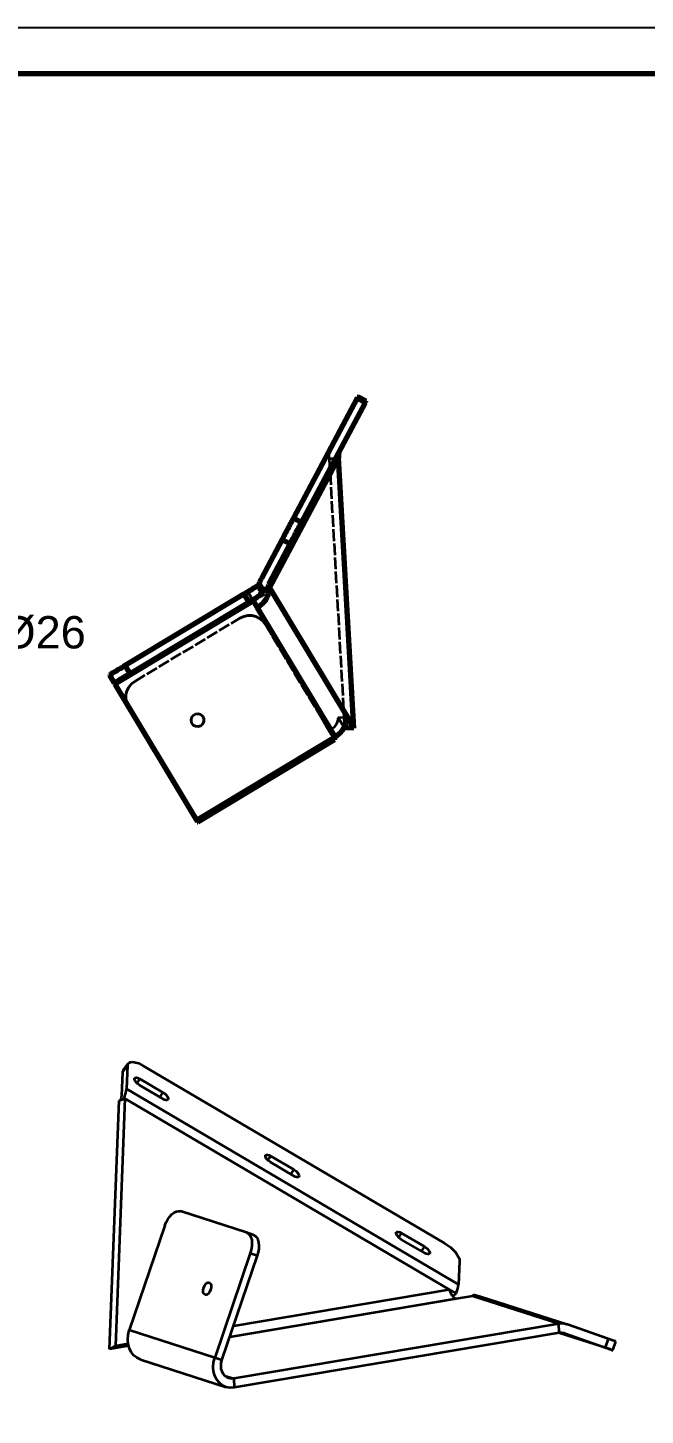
# Model space of a CAD drawing. Header units: millimetres. Extents: x 0 to 420, y 0 to 297.
# Drawn here: x 132.2 to 199.2, y 146.7 to 297 of the extents above; entities that cross this region are included whole.
import ezdxf

# ---------------------------------------------------------------- set-up
doc = ezdxf.new("R2010")
doc.units = ezdxf.units.MM
doc.linetypes.add('DASHED', pattern=[1.524, 1.27, -0.254])
doc.styles.add('GOST', font='Arial')

msp = doc.modelspace()

# ---------------------------------------------------------------- linework, layer by layer
at = {"color": 1, "lineweight": 70}
for p, q in [((167.94, 256.87), (161.03, 243.87)), ((161.91, 243.4), (168.83, 256.4)), ((167.95, 256.89), (167.94, 256.87)), ((167.94, 256.87), (168.83, 256.4)), ((167.96, 256.9), (167.95, 256.89)), ((167.97, 256.92), (167.96, 256.9)), ((167.98, 256.93), (167.97, 256.92)), ((167.99, 256.96), (167.98, 256.95)), ((167.98, 256.95), (167.98, 256.93)), ((168, 256.98), (167.99, 256.97)), ((167.99, 256.97), (167.99, 256.96)), ((168.01, 256.99), (168, 256.98)), ((168, 256.98), (168, 256.98)), ((168.01, 257), (168.01, 257)), ((168.01, 257), (168.01, 257)), ((168.01, 257), (168.01, 256.99)), ((168.9, 256.53), (168.01, 257)), ((168.01, 256.99), (168.01, 256.99)), ((168.83, 256.4), (168.84, 256.42)), ((168.84, 256.43), (168.85, 256.45)), ((168.84, 256.42), (168.84, 256.43)), ((168.85, 256.45), (168.86, 256.46)), ((168.86, 256.46), (168.87, 256.48)), ((168.87, 256.49), (168.88, 256.5)), ((168.87, 256.48), (168.87, 256.49)), ((168.88, 256.5), (168.88, 256.51)), ((168.88, 256.51), (168.89, 256.51)), ((168.89, 256.52), (168.89, 256.53)), ((168.89, 256.53), (168.89, 256.53)), ((168.89, 256.53), (168.9, 256.53)), ((168.89, 256.51), (168.89, 256.52)), ((168.89, 256.52), (168.89, 256.52)), ((165.17, 251.66), (165.17, 251.66)), ((166.06, 251.19), (165.97, 251)), ((158.45, 236.34), (165.91, 250.36)), ((165.92, 250.79), (165.9, 250.58)), ((165.9, 250.58), (165.91, 250.36)), ((165.93, 250.4), (165.9, 250.4)), ((165.91, 250.36), (165.93, 250.4)), ((165.97, 251), (165.92, 250.79)), ((167.59, 221.12), (165.93, 250.4)), ((160.87, 243.56), (160.79, 243.42)), ((160.93, 243.68), (160.87, 243.56)), ((160.99, 243.79), (160.93, 243.68)), ((161.03, 243.87), (160.99, 243.79)), ((161.91, 243.4), (161.03, 243.87)), ((160.12, 242.15), (160.01, 241.95)), ((160.22, 242.35), (160.12, 242.15)), ((160.33, 242.54), (160.22, 242.35)), ((160.43, 242.74), (160.33, 242.54)), ((160.53, 242.92), (160.43, 242.74)), ((160.62, 243.1), (160.53, 242.92)), ((160.71, 243.27), (160.62, 243.1)), ((160.79, 243.42), (160.71, 243.27)), ((161.1, 241.88), (161.21, 242.07)), ((161.21, 242.07), (161.31, 242.27)), ((161.31, 242.27), (161.41, 242.45)), ((161.41, 242.45), (161.5, 242.63)), ((161.5, 242.63), (161.59, 242.8)), ((161.59, 242.8), (161.68, 242.95)), ((161.68, 242.95), (161.75, 243.09)), ((161.75, 243.09), (161.81, 243.21)), ((161.81, 243.21), (161.87, 243.32)), ((161.87, 243.32), (161.91, 243.4)), ((159.81, 241.57), (157.56, 237.33)), ((158.44, 236.86), (160.69, 241.1)), ((159.91, 241.76), (159.81, 241.57)), ((159.81, 241.57), (160.69, 241.1)), ((160.01, 241.95), (159.91, 241.76)), ((160.69, 241.1), (160.79, 241.29)), ((160.79, 241.29), (160.89, 241.48)), ((160.89, 241.48), (161, 241.68)), ((161, 241.68), (161.1, 241.88)), ((156.41, 236.07), (156.24, 235.97)), ((156.58, 236.18), (156.41, 236.07)), ((156.74, 236.27), (156.58, 236.18)), ((156.88, 236.36), (156.74, 236.27)), ((157.01, 236.43), (156.88, 236.36)), ((157.12, 236.5), (157.01, 236.43)), ((157.21, 236.56), (157.12, 236.5)), ((157.29, 236.6), (157.21, 236.56)), ((157.34, 236.63), (157.29, 236.6)), ((157.32, 236.62), (157.41, 236.99)), ((157.37, 236.65), (157.34, 236.63)), ((157.38, 236.66), (157.37, 236.65)), ((157.9, 235.8), (157.38, 236.66)), ((157.41, 236.99), (157.56, 237.33)), ((158.29, 236.04), (157.77, 236.01)), ((158.3, 236.46), (158.28, 236.25)), ((158.28, 236.25), (158.29, 236.04)), ((158.45, 236.34), (158.29, 236.04)), ((158.35, 236.67), (158.3, 236.46)), ((158.44, 236.86), (158.35, 236.67)), ((158.35, 235.71), (158.42, 236.02)), ((158.42, 236.02), (158.45, 236.34)), ((158.45, 236.34), (166.86, 222.34)), ((156.69, 234.91), (141.69, 225.89)), ((155.67, 235.63), (142.81, 227.9)), ((143.33, 227.04), (156.19, 234.77)), ((155.86, 235.74), (155.67, 235.63)), ((155.67, 235.63), (156.19, 234.77)), ((156.05, 235.86), (155.86, 235.74)), ((156.24, 235.97), (156.05, 235.86)), ((156.19, 234.77), (156.38, 234.89)), ((156.38, 234.89), (156.57, 235)), ((156.57, 235), (156.75, 235.11)), ((156.61, 235.02), (156.61, 235.03)), ((156.61, 235.03), (156.61, 235.03)), ((156.62, 235.02), (156.61, 235.02)), ((156.62, 235.01), (156.62, 235.02)), ((156.62, 235.02), (156.62, 235.02)), ((156.63, 235), (156.62, 235.01)), ((156.64, 234.99), (156.63, 235)), ((156.63, 235), (156.63, 235)), ((156.64, 234.98), (156.64, 234.99)), ((156.65, 234.96), (156.64, 234.98)), ((156.66, 234.95), (156.65, 234.96)), ((156.9, 235.12), (156.66, 234.95)), ((156.67, 234.94), (156.66, 234.95)), ((156.68, 234.92), (156.67, 234.94)), ((156.69, 234.91), (156.68, 234.92)), ((157.13, 234.16), (156.69, 234.91)), ((156.75, 235.11), (156.93, 235.22)), ((157.1, 235.32), (156.9, 235.12)), ((156.93, 235.22), (157.1, 235.32)), ((157.1, 235.32), (157.25, 235.41)), ((157.25, 235.41), (157.4, 235.5)), ((157.4, 235.5), (157.53, 235.58)), ((157.41, 234.36), (157.67, 234.58)), ((157.53, 235.58), (157.64, 235.64)), ((157.64, 235.64), (157.73, 235.7)), ((157.67, 234.58), (157.89, 234.83)), ((157.73, 235.7), (157.8, 235.74)), ((157.8, 235.74), (157.86, 235.77)), ((157.86, 235.77), (157.89, 235.79)), ((157.89, 235.79), (157.9, 235.8)), ((157.89, 234.83), (158.08, 235.11)), ((158.08, 235.11), (158.24, 235.4)), ((158.24, 235.4), (158.35, 235.71)), ((157.13, 234.16), (157.41, 234.36)), ((165.54, 220.17), (157.13, 234.16)), ((141.36, 227.03), (141.27, 226.97)), ((141.47, 227.1), (141.36, 227.03)), ((141.6, 227.17), (141.47, 227.1)), ((141.74, 227.26), (141.6, 227.17)), ((141.9, 227.35), (141.74, 227.26)), ((142.07, 227.46), (141.9, 227.35)), ((142.25, 227.56), (142.07, 227.46)), ((142.43, 227.67), (142.25, 227.56)), ((142.62, 227.79), (142.43, 227.67)), ((142.81, 227.9), (142.62, 227.79)), ((143.33, 227.04), (142.81, 227.9)), ((143.14, 226.93), (143.33, 227.04)), ((141.11, 226.88), (141.1, 226.87)), ((141.1, 226.87), (141.61, 226.01)), ((141.14, 226.9), (141.11, 226.88)), ((141.19, 226.93), (141.14, 226.9)), ((141.27, 226.97), (141.19, 226.93)), ((141.61, 226.01), (141.62, 226.02)), ((141.61, 226.01), (141.61, 226.01)), ((141.61, 226.01), (141.61, 226.01)), ((141.61, 226.01), (141.62, 226.01)), ((141.62, 226.02), (141.66, 226.04)), ((141.62, 226.01), (141.62, 226)), ((141.62, 226), (141.62, 226)), ((141.62, 226), (141.63, 225.99)), ((141.63, 225.99), (141.63, 225.98)), ((141.63, 225.98), (141.64, 225.97)), ((141.64, 225.97), (141.64, 225.96)), ((141.64, 225.96), (141.65, 225.95)), ((141.65, 225.95), (141.66, 225.94)), ((141.66, 226.04), (141.71, 226.07)), ((141.66, 225.94), (141.67, 225.92)), ((141.67, 225.92), (141.68, 225.91)), ((141.68, 225.91), (141.69, 225.89)), ((141.69, 225.89), (150.54, 211.15)), ((141.71, 226.07), (141.78, 226.12)), ((141.78, 226.12), (141.88, 226.17)), ((141.88, 226.17), (141.99, 226.24)), ((141.99, 226.24), (142.12, 226.32)), ((142.12, 226.32), (142.26, 226.4)), ((142.26, 226.4), (142.42, 226.5)), ((142.42, 226.5), (142.58, 226.6)), ((142.58, 226.6), (142.76, 226.7)), ((142.76, 226.7), (142.95, 226.82)), ((142.95, 226.82), (143.14, 226.93)), ((166.3, 220.83), (166.49, 221.11)), ((166.49, 221.11), (166.65, 221.4)), ((166.57, 221.15), (166.54, 221.19)), ((167.59, 221.12), (166.57, 221.15)), ((166.65, 221.4), (166.76, 221.71)), ((166.76, 221.71), (166.83, 222.02)), ((166.83, 222.02), (166.86, 222.34)), ((166.86, 222.34), (167.59, 221.12)), ((150.54, 211.15), (165.37, 220.06)), ((165.49, 219.87), (150.66, 210.95)), ((165.37, 220.06), (165.54, 220.17)), ((165.37, 220.06), (165.39, 220.04)), ((165.39, 220.04), (165.4, 220.01)), ((165.4, 220.01), (165.42, 219.99)), ((165.42, 219.99), (165.43, 219.97)), ((165.43, 219.97), (165.44, 219.95)), ((165.44, 219.95), (165.45, 219.93)), ((165.45, 219.93), (165.46, 219.92)), ((165.46, 219.92), (165.47, 219.9)), ((165.47, 219.9), (165.48, 219.89)), ((165.48, 219.89), (165.48, 219.88)), ((165.48, 219.88), (165.49, 219.87)), ((165.49, 219.87), (165.49, 219.87)), ((165.49, 219.87), (165.49, 219.87)), ((165.49, 219.87), (165.49, 219.87)), ((165.54, 220.17), (165.82, 220.36)), ((165.82, 220.36), (166.08, 220.58)), ((166.08, 220.58), (166.3, 220.83)), ((150.54, 211.15), (150.56, 211.13)), ((150.56, 211.13), (150.57, 211.1)), ((150.57, 211.1), (150.59, 211.08)), ((150.59, 211.08), (150.6, 211.06)), ((150.6, 211.06), (150.61, 211.04)), ((150.61, 211.04), (150.62, 211.02)), ((150.62, 211.02), (150.63, 211)), ((150.63, 211), (150.64, 210.99)), ((150.64, 210.99), (150.65, 210.98)), ((150.65, 210.98), (150.65, 210.97)), ((150.65, 210.97), (150.66, 210.96)), ((150.66, 210.96), (150.66, 210.96)), ((150.66, 210.96), (150.66, 210.96)), ((150.66, 210.96), (150.66, 210.95))]:
    msp.add_line(p, q, dxfattribs=at)
at = {"color": 5, "linetype": 'DASHED', "lineweight": 35}
for p, q in [((167.43, 255.9), (165.17, 251.66)), ((167.43, 255.9), (167.5, 256.03)), ((167.5, 256.03), (167.57, 256.16)), ((167.57, 256.16), (167.63, 256.29)), ((167.63, 256.29), (167.7, 256.4)), ((167.7, 256.4), (167.75, 256.51)), ((167.75, 256.51), (167.81, 256.61)), ((167.81, 256.61), (167.85, 256.7)), ((167.85, 256.7), (167.89, 256.78)), ((167.89, 256.78), (167.93, 256.84)), ((167.93, 256.84), (167.96, 256.9)), ((167.96, 256.9), (167.98, 256.94)), ((167.98, 256.94), (168, 256.97)), ((168, 256.97), (168.01, 256.99)), ((168.01, 256.99), (168.01, 257)), ((168.38, 255.56), (168.31, 255.43)), ((168.45, 255.7), (168.38, 255.56)), ((168.52, 255.82), (168.45, 255.7)), ((168.58, 255.93), (168.52, 255.82)), ((168.64, 256.04), (168.58, 255.93)), ((168.69, 256.14), (168.64, 256.04)), ((168.74, 256.23), (168.69, 256.14)), ((168.78, 256.31), (168.74, 256.23)), ((168.81, 256.37), (168.78, 256.31)), ((168.84, 256.43), (168.81, 256.37)), ((168.87, 256.47), (168.84, 256.43)), ((168.88, 256.51), (168.87, 256.47)), ((168.89, 256.52), (168.88, 256.51)), ((168.9, 256.53), (168.89, 256.52)), ((166.57, 254.29), (166.04, 253.29)), ((168.31, 255.43), (166.06, 251.19)), ((166.39, 253.95), (166.45, 254.06)), ((166.45, 254.06), (166.5, 254.15)), ((166.5, 254.15), (166.54, 254.23)), ((166.54, 254.23), (166.57, 254.29)), ((166.57, 254.29), (166.59, 254.32)), ((166.58, 254.3), (166.57, 254.3)), ((166.57, 254.3), (166.57, 254.29)), ((166.59, 254.32), (166.58, 254.32)), ((166.58, 254.32), (166.58, 254.31)), ((166.58, 254.31), (166.58, 254.31)), ((166.58, 254.31), (166.58, 254.3)), ((166.59, 254.32), (166.6, 254.33)), ((166.6, 254.33), (166.59, 254.33)), ((166.59, 254.33), (166.59, 254.33)), ((166.59, 254.33), (166.59, 254.33)), ((166.59, 254.33), (166.59, 254.33)), ((166.59, 254.33), (166.59, 254.33)), ((166.59, 254.33), (166.59, 254.33)), ((166.59, 254.33), (166.59, 254.32)), ((166.59, 254.32), (166.59, 254.32)), ((165.43, 252.15), (165.96, 253.14)), ((165.67, 252.6), (165.61, 252.49)), ((165.74, 252.72), (165.67, 252.6)), ((165.8, 252.84), (165.74, 252.72)), ((165.86, 252.96), (165.8, 252.84)), ((165.92, 253.07), (165.86, 252.96)), ((165.97, 253.16), (165.92, 253.07)), ((165.96, 253.14), (165.99, 253.2)), ((166.01, 253.24), (165.97, 253.16)), ((165.99, 253.2), (166.03, 253.28)), ((166.04, 253.29), (166.01, 253.24)), ((166.03, 253.28), (166.08, 253.37)), ((166.08, 253.37), (166.14, 253.48)), ((166.14, 253.48), (166.2, 253.59)), ((166.2, 253.59), (166.27, 253.71)), ((166.27, 253.71), (166.33, 253.83)), ((166.84, 252.67), (166.32, 251.68)), ((166.33, 253.83), (166.39, 253.95)), ((166.75, 252.49), (166.8, 252.6)), ((166.8, 252.6), (166.85, 252.69)), ((166.87, 252.73), (166.84, 252.67)), ((166.85, 252.69), (166.89, 252.77)), ((166.92, 252.81), (166.87, 252.73)), ((166.89, 252.77), (166.92, 252.82)), ((166.92, 252.82), (167.45, 253.82)), ((166.97, 252.9), (166.92, 252.81)), ((167.02, 253.01), (166.97, 252.9)), ((167.08, 253.12), (167.02, 253.01)), ((167.15, 253.24), (167.08, 253.12)), ((167.21, 253.37), (167.15, 253.24)), ((167.27, 253.48), (167.21, 253.37)), ((167.33, 253.59), (167.27, 253.48)), ((167.38, 253.68), (167.33, 253.59)), ((167.42, 253.76), (167.38, 253.68)), ((167.45, 253.82), (167.42, 253.76)), ((167.47, 253.85), (167.45, 253.82)), ((167.45, 253.82), (167.46, 253.83)), ((167.46, 253.83), (167.46, 253.84)), ((167.46, 253.84), (167.47, 253.84)), ((167.46, 253.83), (167.46, 253.83)), ((167.48, 253.87), (167.47, 253.85)), ((167.47, 253.85), (167.47, 253.86)), ((167.47, 253.86), (167.47, 253.86)), ((167.47, 253.86), (167.48, 253.86)), ((167.47, 253.84), (167.47, 253.85)), ((167.47, 253.85), (167.47, 253.85)), ((167.47, 253.85), (167.47, 253.85)), ((167.48, 253.86), (167.48, 253.87)), ((167.48, 253.86), (167.48, 253.86)), ((167.48, 253.86), (167.48, 253.86)), ((167.48, 253.86), (167.48, 253.86)), ((157.56, 237.33), (165.17, 251.66)), ((166.06, 251.19), (158.44, 236.86)), ((164.95, 251.01), (165.04, 251.34)), ((165.04, 251.34), (165.17, 251.66)), ((165.43, 252.15), (165.41, 252.11)), ((165.41, 252.11), (165.42, 252.12)), ((165.41, 252.11), (165.41, 252.1)), ((165.41, 252.1), (165.41, 252.11)), ((165.41, 252.11), (165.41, 252.11)), ((165.41, 252.11), (165.41, 252.11)), ((165.41, 252.11), (165.41, 252.11)), ((165.41, 252.1), (165.41, 252.1)), ((165.41, 252.1), (165.41, 252.1)), ((165.41, 252.1), (165.41, 252.1)), ((165.42, 252.13), (165.43, 252.14)), ((165.42, 252.12), (165.42, 252.13)), ((165.42, 252.13), (165.42, 252.13)), ((165.42, 252.12), (165.42, 252.12)), ((165.46, 252.21), (165.43, 252.15)), ((165.43, 252.14), (165.43, 252.15)), ((165.43, 252.14), (165.43, 252.14)), ((165.5, 252.28), (165.46, 252.21)), ((165.55, 252.38), (165.5, 252.28)), ((165.61, 252.49), (165.55, 252.38)), ((166.06, 251.19), (166.06, 251.19)), ((166.3, 251.64), (166.29, 251.64)), ((166.29, 251.64), (166.29, 251.64)), ((166.29, 251.64), (166.29, 251.63)), ((166.29, 251.63), (166.3, 251.64)), ((166.29, 251.63), (166.29, 251.63)), ((166.29, 251.63), (166.29, 251.63)), ((166.29, 251.63), (166.29, 251.63)), ((166.3, 251.64), (166.32, 251.68)), ((166.31, 251.66), (166.3, 251.66)), ((166.3, 251.66), (166.3, 251.65)), ((166.3, 251.65), (166.3, 251.65)), ((166.3, 251.65), (166.3, 251.64)), ((166.3, 251.64), (166.3, 251.64)), ((166.32, 251.68), (166.31, 251.67)), ((166.31, 251.67), (166.31, 251.67)), ((166.31, 251.67), (166.31, 251.66)), ((166.32, 251.68), (166.35, 251.74)), ((166.35, 251.74), (166.39, 251.81)), ((166.39, 251.81), (166.44, 251.91)), ((166.44, 251.91), (166.49, 252.02)), ((166.49, 252.02), (166.56, 252.13)), ((166.56, 252.13), (166.62, 252.25)), ((166.62, 252.25), (166.69, 252.37)), ((166.69, 252.37), (166.75, 252.49)), ((164.91, 250.66), (164.95, 251.01)), ((164.93, 250.31), (164.91, 250.66)), ((165.4, 250.34), (164.91, 250.27)), ((164.93, 250.31), (164.91, 250.27)), ((164.91, 250.27), (166.57, 221.15)), ((165.4, 250.34), (164.93, 250.31)), ((165.9, 250.4), (165.4, 250.34)), ((165.4, 250.34), (165.91, 250.36)), ((163.57, 248.64), (163.04, 247.65)), ((163.2, 247.95), (163.26, 248.07)), ((163.26, 248.07), (163.33, 248.19)), ((163.33, 248.19), (163.39, 248.31)), ((163.39, 248.31), (163.45, 248.41)), ((163.45, 248.41), (163.5, 248.51)), ((163.5, 248.51), (163.54, 248.58)), ((163.54, 248.58), (163.57, 248.64)), ((163.57, 248.64), (163.59, 248.68)), ((163.58, 248.66), (163.57, 248.65)), ((163.57, 248.65), (163.57, 248.64)), ((163.59, 248.67), (163.58, 248.67)), ((163.58, 248.67), (163.58, 248.67)), ((163.58, 248.67), (163.58, 248.66)), ((163.58, 248.66), (163.58, 248.66)), ((163.59, 248.68), (163.59, 248.69)), ((163.59, 248.69), (163.59, 248.69)), ((163.59, 248.69), (163.59, 248.69)), ((163.59, 248.69), (163.59, 248.69)), ((163.59, 248.69), (163.59, 248.69)), ((163.59, 248.69), (163.59, 248.68)), ((163.59, 248.68), (163.59, 248.68)), ((163.59, 248.68), (163.59, 248.68)), ((163.59, 248.68), (163.59, 248.67)), ((163.92, 247.18), (164.45, 248.17)), ((164.38, 248.04), (164.33, 247.94)), ((164.42, 248.11), (164.38, 248.04)), ((164.45, 248.17), (164.42, 248.11)), ((164.47, 248.21), (164.45, 248.17)), ((164.45, 248.17), (164.46, 248.18)), ((164.46, 248.19), (164.46, 248.2)), ((164.46, 248.2), (164.47, 248.2)), ((164.46, 248.18), (164.46, 248.19)), ((164.46, 248.19), (164.46, 248.19)), ((164.47, 248.21), (164.47, 248.22)), ((164.47, 248.22), (164.48, 248.22)), ((164.48, 248.22), (164.47, 248.21)), ((164.47, 248.2), (164.47, 248.21)), ((164.47, 248.21), (164.47, 248.21)), ((164.47, 248.21), (164.47, 248.21)), ((164.47, 248.2), (164.47, 248.2)), ((164.48, 248.22), (164.48, 248.22)), ((164.48, 248.22), (164.48, 248.22)), ((164.48, 248.22), (164.48, 248.22)), ((162.43, 246.5), (162.96, 247.5)), ((162.46, 246.56), (162.43, 246.5)), ((162.5, 246.64), (162.46, 246.56)), ((162.55, 246.73), (162.5, 246.64)), ((162.61, 246.84), (162.55, 246.73)), ((162.67, 246.96), (162.61, 246.84)), ((162.74, 247.08), (162.67, 246.96)), ((162.8, 247.2), (162.74, 247.08)), ((162.86, 247.31), (162.8, 247.2)), ((162.92, 247.42), (162.86, 247.31)), ((162.97, 247.51), (162.92, 247.42)), ((162.96, 247.5), (162.99, 247.55)), ((163.01, 247.59), (162.97, 247.51)), ((162.99, 247.55), (163.03, 247.63)), ((163.04, 247.65), (163.01, 247.59)), ((163.03, 247.63), (163.08, 247.72)), ((163.08, 247.72), (163.14, 247.83)), ((163.14, 247.83), (163.2, 247.95)), ((163.84, 247.03), (163.31, 246.03)), ((163.55, 246.49), (163.62, 246.61)), ((163.62, 246.61), (163.68, 246.73)), ((163.68, 246.73), (163.75, 246.84)), ((163.75, 246.84), (163.8, 246.95)), ((163.8, 246.95), (163.85, 247.04)), ((163.87, 247.09), (163.84, 247.03)), ((163.85, 247.04), (163.89, 247.12)), ((163.91, 247.16), (163.87, 247.09)), ((163.89, 247.12), (163.92, 247.18)), ((163.96, 247.26), (163.91, 247.16)), ((164.02, 247.36), (163.96, 247.26)), ((164.08, 247.48), (164.02, 247.36)), ((164.15, 247.6), (164.08, 247.48)), ((164.21, 247.72), (164.15, 247.6)), ((164.27, 247.84), (164.21, 247.72)), ((164.33, 247.94), (164.27, 247.84)), ((162.43, 246.5), (162.41, 246.47)), ((162.41, 246.47), (162.42, 246.48)), ((162.41, 246.47), (162.41, 246.46)), ((162.41, 246.46), (162.41, 246.47)), ((162.41, 246.47), (162.41, 246.47)), ((162.41, 246.47), (162.41, 246.47)), ((162.41, 246.46), (162.41, 246.46)), ((162.41, 246.46), (162.41, 246.46)), ((162.41, 246.46), (162.41, 246.46)), ((162.41, 246.46), (162.41, 246.46)), ((162.41, 246.46), (162.41, 246.46)), ((162.42, 246.49), (162.43, 246.5)), ((162.42, 246.48), (162.42, 246.49)), ((162.42, 246.48), (162.42, 246.48)), ((162.42, 246.48), (162.42, 246.48)), ((162.43, 246.5), (162.43, 246.5)), ((163.3, 246), (163.29, 246)), ((163.29, 246), (163.29, 245.99)), ((163.29, 245.99), (163.3, 246)), ((163.29, 245.99), (163.29, 245.99)), ((163.29, 245.99), (163.29, 245.99)), ((163.29, 245.99), (163.29, 245.99)), ((163.29, 245.99), (163.29, 245.99)), ((163.29, 245.99), (163.29, 245.99)), ((163.3, 246), (163.31, 246.03)), ((163.31, 246.02), (163.3, 246.02)), ((163.3, 246.02), (163.3, 246.01)), ((163.3, 246.01), (163.3, 246.01)), ((163.3, 246.01), (163.3, 246)), ((163.3, 246), (163.3, 246)), ((163.31, 246.03), (163.34, 246.09)), ((163.31, 246.03), (163.31, 246.03)), ((163.31, 246.03), (163.31, 246.02)), ((163.34, 246.09), (163.39, 246.17)), ((163.39, 246.17), (163.44, 246.26)), ((163.44, 246.26), (163.49, 246.37)), ((163.49, 246.37), (163.55, 246.49)), ((160.03, 241.99), (160.08, 242.08)), ((160.57, 243), (160.04, 242)), ((160.08, 242.08), (160.14, 242.19)), ((160.14, 242.19), (160.2, 242.3)), ((160.2, 242.3), (160.26, 242.42)), ((160.26, 242.42), (160.33, 242.54)), ((160.33, 242.54), (160.39, 242.66)), ((160.39, 242.66), (160.44, 242.77)), ((160.44, 242.77), (160.49, 242.86)), ((160.49, 242.86), (160.54, 242.94)), ((160.54, 242.94), (160.57, 243)), ((160.57, 243), (160.59, 243.03)), ((160.58, 243.02), (160.57, 243.01)), ((160.57, 243.01), (160.57, 243)), ((160.57, 243), (160.57, 243)), ((160.59, 243.03), (160.58, 243.03)), ((160.58, 243.03), (160.58, 243.02)), ((160.58, 243.02), (160.58, 243.02)), ((160.58, 243.02), (160.58, 243.02)), ((160.59, 243.03), (160.59, 243.04)), ((160.59, 243.04), (160.59, 243.04)), ((160.59, 243.04), (160.59, 243.04)), ((160.59, 243.04), (160.59, 243.04)), ((160.59, 243.04), (160.59, 243.04)), ((160.59, 243.04), (160.59, 243.04)), ((160.59, 243.04), (160.59, 243.04)), ((160.59, 243.04), (160.59, 243.03)), ((160.92, 241.53), (161.45, 242.53)), ((161.21, 242.07), (161.14, 241.95)), ((161.27, 242.19), (161.21, 242.07)), ((161.33, 242.3), (161.27, 242.19)), ((161.38, 242.39), (161.33, 242.3)), ((161.42, 242.47), (161.38, 242.39)), ((161.45, 242.53), (161.42, 242.47)), ((161.47, 242.56), (161.45, 242.53)), ((161.45, 242.53), (161.46, 242.54)), ((161.45, 242.53), (161.45, 242.53)), ((161.46, 242.55), (161.46, 242.56)), ((161.46, 242.56), (161.47, 242.56)), ((161.46, 242.54), (161.46, 242.55)), ((161.46, 242.55), (161.46, 242.55)), ((161.47, 242.56), (161.47, 242.57)), ((161.47, 242.57), (161.47, 242.57)), ((161.47, 242.57), (161.47, 242.57)), ((161.47, 242.57), (161.47, 242.57)), ((161.47, 242.57), (161.47, 242.57)), ((161.47, 242.57), (161.47, 242.57)), ((161.47, 242.57), (161.47, 242.57)), ((161.47, 242.57), (161.47, 242.56)), ((161.47, 242.56), (161.47, 242.56)), ((159.41, 240.82), (159.4, 240.81)), ((159.4, 240.81), (159.4, 240.81)), ((159.4, 240.81), (159.41, 240.81)), ((159.43, 240.86), (159.41, 240.82)), ((159.41, 240.82), (159.41, 240.83)), ((159.41, 240.83), (159.41, 240.83)), ((159.41, 240.83), (159.42, 240.83)), ((159.41, 240.81), (159.41, 240.82)), ((159.41, 240.82), (159.41, 240.82)), ((159.41, 240.82), (159.41, 240.82)), ((159.41, 240.81), (159.41, 240.81)), ((159.41, 240.81), (159.41, 240.81)), ((159.42, 240.84), (159.43, 240.85)), ((159.42, 240.83), (159.42, 240.84)), ((159.42, 240.84), (159.42, 240.84)), ((159.43, 240.86), (159.96, 241.85)), ((159.46, 240.92), (159.43, 240.86)), ((159.43, 240.85), (159.43, 240.86)), ((159.5, 240.99), (159.46, 240.92)), ((159.55, 241.09), (159.5, 240.99)), ((159.61, 241.19), (159.55, 241.09)), ((159.67, 241.31), (159.61, 241.19)), ((159.73, 241.43), (159.67, 241.31)), ((159.8, 241.55), (159.73, 241.43)), ((159.86, 241.67), (159.8, 241.55)), ((159.92, 241.78), (159.86, 241.67)), ((159.97, 241.87), (159.92, 241.78)), ((159.96, 241.85), (159.99, 241.91)), ((160.01, 241.95), (159.97, 241.87)), ((159.99, 241.91), (160.03, 241.99)), ((160.04, 242), (160.01, 241.95)), ((160.84, 241.38), (160.31, 240.39)), ((160.34, 240.45), (160.38, 240.52)), ((160.38, 240.52), (160.43, 240.62)), ((160.43, 240.62), (160.49, 240.72)), ((160.49, 240.72), (160.55, 240.84)), ((160.55, 240.84), (160.62, 240.96)), ((160.62, 240.96), (160.68, 241.08)), ((160.68, 241.08), (160.74, 241.2)), ((160.74, 241.2), (160.8, 241.31)), ((160.8, 241.31), (160.85, 241.4)), ((160.87, 241.44), (160.84, 241.38)), ((160.85, 241.4), (160.89, 241.48)), ((160.91, 241.52), (160.87, 241.44)), ((160.89, 241.48), (160.92, 241.53)), ((160.96, 241.61), (160.91, 241.52)), ((161.02, 241.72), (160.96, 241.61)), ((161.08, 241.83), (161.02, 241.72)), ((161.14, 241.95), (161.08, 241.83)), ((160.29, 240.35), (160.31, 240.39)), ((160.3, 240.36), (160.29, 240.35)), ((160.29, 240.35), (160.29, 240.35)), ((160.29, 240.35), (160.29, 240.35)), ((160.29, 240.35), (160.29, 240.35)), ((160.29, 240.35), (160.29, 240.34)), ((160.29, 240.34), (160.29, 240.35)), ((160.29, 240.34), (160.29, 240.34)), ((160.29, 240.34), (160.29, 240.34)), ((160.29, 240.34), (160.29, 240.34)), ((160.31, 240.38), (160.3, 240.37)), ((160.3, 240.37), (160.3, 240.37)), ((160.3, 240.37), (160.3, 240.36)), ((160.3, 240.36), (160.3, 240.36)), ((160.31, 240.39), (160.34, 240.45)), ((160.31, 240.39), (160.31, 240.38)), ((160.31, 240.38), (160.31, 240.38)), ((157.38, 236.66), (156.1, 235.88)), ((157.29, 236.3), (157.32, 236.62)), ((157.31, 235.98), (157.29, 236.3)), ((157.47, 236.28), (157.31, 235.98)), ((157.77, 236.01), (157.31, 235.98)), ((157.45, 236.03), (157.37, 235.78)), ((157.9, 235.8), (157.38, 236.66)), ((157.47, 236.28), (157.45, 236.03)), ((158.45, 236.34), (157.47, 236.28)), ((156.1, 235.88), (141.1, 226.87)), ((141.61, 226.01), (156.61, 235.03)), ((156.1, 235.88), (156.1, 235.88)), ((156.1, 235.88), (156.1, 235.88)), ((156.1, 235.88), (156.1, 235.88)), ((156.1, 235.88), (156.11, 235.87)), ((156.1, 235.88), (156.61, 235.03)), ((156.11, 235.87), (156.11, 235.86)), ((156.11, 235.86), (156.12, 235.85)), ((156.12, 235.85), (156.13, 235.83)), ((156.13, 235.83), (156.14, 235.82)), ((156.14, 235.82), (156.15, 235.8)), ((156.15, 235.8), (156.16, 235.78)), ((156.16, 235.78), (156.17, 235.76)), ((156.17, 235.76), (156.19, 235.74)), ((156.19, 235.74), (156.2, 235.71)), ((156.2, 235.71), (156.22, 235.69)), ((156.22, 235.69), (156.66, 234.95)), ((156.61, 235.03), (157.9, 235.8)), ((156.66, 234.95), (157.13, 234.16)), ((157.26, 235.54), (157.1, 235.32)), ((157.37, 235.78), (157.26, 235.54)), ((143.84, 226.19), (155.24, 233.04)), ((143.84, 226.19), (155.24, 233.04)), ((155.65, 233.22), (155.24, 233.04)), ((155.24, 233.04), (155.65, 233.22)), ((156.09, 233.32), (155.65, 233.22)), ((155.65, 233.22), (156.09, 233.32)), ((156.54, 233.31), (156.09, 233.32)), ((156.09, 233.32), (156.54, 233.31)), ((156.97, 233.2), (156.54, 233.31)), ((156.54, 233.31), (156.97, 233.2)), ((157.37, 233), (156.97, 233.2)), ((156.97, 233.2), (157.37, 233)), ((157.72, 232.71), (157.37, 233)), ((157.37, 233), (157.72, 232.71)), ((150.1, 232.28), (147.53, 230.73)), ((147.53, 230.73), (150.1, 232.28)), ((150.1, 232.28), (150.17, 232.32)), ((150.17, 232.32), (150.1, 232.28)), ((150.17, 232.32), (150.23, 232.36)), ((150.23, 232.36), (150.17, 232.32)), ((150.23, 232.36), (150.3, 232.4)), ((150.3, 232.4), (150.23, 232.36)), ((150.3, 232.4), (150.36, 232.44)), ((150.36, 232.44), (150.3, 232.4)), ((150.36, 232.44), (150.42, 232.47)), ((150.42, 232.47), (150.36, 232.44)), ((150.42, 232.47), (150.47, 232.5)), ((150.47, 232.5), (150.42, 232.47)), ((150.47, 232.5), (150.52, 232.53)), ((150.52, 232.53), (150.47, 232.5)), ((150.52, 232.53), (150.57, 232.56)), ((150.57, 232.56), (150.52, 232.53)), ((150.57, 232.56), (150.61, 232.59)), ((150.61, 232.59), (150.57, 232.56)), ((150.61, 232.59), (150.64, 232.6)), ((150.64, 232.6), (150.61, 232.59)), ((150.64, 232.6), (150.66, 232.62)), ((150.66, 232.62), (150.64, 232.6)), ((150.66, 232.62), (150.68, 232.63)), ((150.68, 232.63), (150.66, 232.62)), ((150.68, 232.63), (150.69, 232.64)), ((150.69, 232.64), (150.68, 232.63)), ((150.68, 231.46), (150.75, 231.5)), ((150.75, 231.5), (150.68, 231.46)), ((150.69, 232.64), (150.7, 232.64)), ((150.7, 232.64), (150.69, 232.64)), ((150.75, 231.5), (150.81, 231.54)), ((150.81, 231.54), (150.75, 231.5)), ((150.81, 231.54), (150.87, 231.58)), ((150.87, 231.58), (150.81, 231.54)), ((150.87, 231.58), (150.93, 231.61)), ((150.93, 231.61), (150.87, 231.58)), ((150.93, 231.61), (150.99, 231.65)), ((150.99, 231.65), (150.93, 231.61)), ((150.99, 231.65), (151.04, 231.68)), ((151.04, 231.68), (150.99, 231.65)), ((151.04, 231.68), (151.08, 231.7)), ((151.08, 231.7), (151.04, 231.68)), ((151.08, 231.7), (151.12, 231.73)), ((151.12, 231.73), (151.08, 231.7)), ((151.12, 231.73), (151.15, 231.75)), ((151.15, 231.75), (151.12, 231.73)), ((151.15, 231.75), (151.18, 231.76)), ((151.18, 231.76), (151.15, 231.75)), ((151.18, 231.76), (151.2, 231.77)), ((151.2, 231.77), (151.18, 231.76)), ((151.2, 231.77), (151.21, 231.78)), ((151.21, 231.78), (151.2, 231.77)), ((151.21, 231.78), (151.21, 231.78)), ((151.21, 231.78), (151.21, 231.78)), ((157.99, 232.35), (157.72, 232.71)), ((157.72, 232.71), (157.99, 232.35)), ((157.99, 232.35), (164.15, 222.09)), ((157.99, 232.35), (164.15, 222.09)), ((146.94, 230.38), (146.93, 230.38)), ((146.93, 230.38), (146.93, 230.37)), ((146.93, 230.37), (146.93, 230.38)), ((146.93, 230.38), (146.94, 230.38)), ((146.96, 230.39), (146.94, 230.38)), ((146.94, 230.38), (146.96, 230.39)), ((146.99, 230.41), (146.96, 230.39)), ((146.96, 230.39), (146.99, 230.41)), ((147.02, 230.43), (146.99, 230.41)), ((146.99, 230.41), (147.02, 230.43)), ((147.06, 230.45), (147.02, 230.43)), ((147.02, 230.43), (147.06, 230.45)), ((147.1, 230.48), (147.06, 230.45)), ((147.06, 230.45), (147.1, 230.48)), ((147.15, 230.51), (147.1, 230.48)), ((147.1, 230.48), (147.15, 230.51)), ((147.21, 230.54), (147.15, 230.51)), ((147.15, 230.51), (147.21, 230.54)), ((147.27, 230.58), (147.21, 230.54)), ((147.21, 230.54), (147.27, 230.58)), ((147.33, 230.62), (147.27, 230.58)), ((147.27, 230.58), (147.33, 230.62)), ((147.39, 230.65), (147.33, 230.62)), ((147.33, 230.62), (147.39, 230.65)), ((147.46, 230.69), (147.39, 230.65)), ((147.39, 230.65), (147.46, 230.69)), ((147.53, 230.73), (147.46, 230.69)), ((147.46, 230.69), (147.53, 230.73)), ((150.61, 231.42), (148.04, 229.88)), ((148.04, 229.88), (150.61, 231.42)), ((150.61, 231.42), (150.68, 231.46)), ((150.68, 231.46), (150.61, 231.42)), ((147.45, 229.52), (147.44, 229.52)), ((147.44, 229.52), (147.45, 229.52)), ((147.46, 229.53), (147.45, 229.52)), ((147.45, 229.52), (147.46, 229.53)), ((147.48, 229.54), (147.46, 229.53)), ((147.46, 229.53), (147.48, 229.54)), ((147.5, 229.55), (147.48, 229.54)), ((147.48, 229.54), (147.5, 229.55)), ((147.53, 229.57), (147.5, 229.55)), ((147.5, 229.55), (147.53, 229.57)), ((147.57, 229.6), (147.53, 229.57)), ((147.53, 229.57), (147.57, 229.6)), ((147.62, 229.62), (147.57, 229.6)), ((147.57, 229.6), (147.62, 229.62)), ((147.67, 229.65), (147.62, 229.62)), ((147.62, 229.62), (147.67, 229.65)), ((147.72, 229.69), (147.67, 229.65)), ((147.67, 229.65), (147.72, 229.69)), ((147.78, 229.72), (147.72, 229.69)), ((147.72, 229.69), (147.78, 229.72)), ((147.84, 229.76), (147.78, 229.72)), ((147.78, 229.72), (147.84, 229.76)), ((147.91, 229.8), (147.84, 229.76)), ((147.84, 229.76), (147.91, 229.8)), ((147.97, 229.84), (147.91, 229.8)), ((147.91, 229.8), (147.97, 229.84)), ((148.04, 229.88), (147.97, 229.84)), ((147.97, 229.84), (148.04, 229.88)), ((141.1, 226.87), (141.61, 226.01)), ((141.1, 226.87), (141.1, 226.87)), ((141.1, 226.87), (141.1, 226.87)), ((141.1, 226.87), (141.1, 226.86)), ((141.1, 226.86), (141.11, 226.86)), ((141.11, 226.86), (141.11, 226.85)), ((141.11, 226.85), (141.12, 226.84)), ((141.12, 226.84), (141.13, 226.82)), ((141.13, 226.82), (141.14, 226.81)), ((141.14, 226.81), (141.15, 226.79)), ((141.15, 226.79), (141.16, 226.77)), ((141.16, 226.77), (141.17, 226.75)), ((141.17, 226.75), (141.19, 226.73)), ((141.19, 226.73), (141.2, 226.7)), ((141.2, 226.7), (141.22, 226.67)), ((141.69, 225.89), (141.22, 226.67)), ((141.22, 226.67), (150.07, 211.93)), ((143, 225.17), (143.2, 225.57)), ((143.2, 225.57), (143, 225.17)), ((143.2, 225.57), (143.49, 225.92)), ((143.49, 225.92), (143.2, 225.57)), ((143.49, 225.92), (143.84, 226.19)), ((143.84, 226.19), (143.49, 225.92)), ((142.88, 224.29), (142.89, 224.74)), ((142.89, 224.74), (142.88, 224.29)), ((142.97, 223.85), (142.88, 224.29)), ((142.88, 224.29), (142.97, 223.85)), ((142.89, 224.74), (143, 225.17)), ((143, 225.17), (142.89, 224.74)), ((143.16, 223.44), (142.97, 223.85)), ((142.97, 223.85), (143.16, 223.44)), ((149.32, 213.18), (143.16, 223.44)), ((143.16, 223.44), (149.32, 213.18)), ((150.16, 222.5), (149.99, 222.26)), ((149.99, 222.26), (150.16, 222.5)), ((150.41, 222.65), (150.16, 222.5)), ((150.16, 222.5), (150.41, 222.65)), ((150.7, 222.68), (150.41, 222.65)), ((150.41, 222.65), (150.7, 222.68)), ((150.98, 222.6), (150.7, 222.68)), ((150.7, 222.68), (150.98, 222.6)), ((151.2, 222.41), (150.98, 222.6)), ((150.98, 222.6), (151.2, 222.41)), ((149.99, 222.26), (149.94, 221.97)), ((149.94, 221.97), (149.99, 222.26)), ((149.94, 221.97), (150, 221.69)), ((150, 221.69), (149.94, 221.97)), ((150, 221.69), (150.18, 221.46)), ((150.18, 221.46), (150, 221.69)), ((150.18, 221.46), (150.43, 221.32)), ((150.43, 221.32), (150.18, 221.46)), ((150.43, 221.32), (150.72, 221.29)), ((150.72, 221.29), (150.43, 221.32)), ((150.72, 221.29), (151, 221.39)), ((151, 221.39), (150.72, 221.29)), ((151, 221.39), (151.21, 221.59)), ((151.21, 221.59), (151, 221.39)), ((151.32, 222.14), (151.2, 222.41)), ((151.2, 222.41), (151.32, 222.14)), ((151.21, 221.59), (151.32, 221.85)), ((151.32, 221.85), (151.21, 221.59)), ((151.32, 221.85), (151.32, 222.14)), ((151.32, 222.14), (151.32, 221.85)), ((164.3, 221.84), (164.15, 222.09)), ((164.25, 221.94), (164.15, 222.09)), ((164.34, 221.79), (164.25, 221.94)), ((164.45, 221.6), (164.3, 221.84)), ((164.43, 221.64), (164.34, 221.79)), ((164.51, 221.5), (164.43, 221.64)), ((164.6, 221.36), (164.45, 221.6)), ((164.59, 221.36), (164.51, 221.5)), ((164.67, 221.24), (164.59, 221.36)), ((164.73, 221.13), (164.6, 221.36)), ((164.74, 221.12), (164.67, 221.24)), ((164.87, 220.91), (164.73, 221.13)), ((164.8, 221.02), (164.74, 221.12)), ((164.85, 220.93), (164.8, 221.02)), ((165.4, 221.2), (165.07, 220.95)), ((165.66, 221.53), (165.4, 221.2)), ((165.82, 221.89), (165.66, 221.53)), ((165.89, 222.28), (165.82, 221.89)), ((165.89, 222.28), (166.86, 222.34)), ((166.54, 221.19), (165.89, 222.28)), ((164.9, 220.86), (164.85, 220.93)), ((164.99, 220.7), (164.87, 220.91)), ((165.07, 220.95), (164.9, 220.84)), ((164.93, 220.8), (164.9, 220.86)), ((165.37, 220.06), (164.9, 220.84)), ((164.9, 220.84), (164.91, 220.83)), ((164.91, 220.83), (164.92, 220.81)), ((164.92, 220.81), (164.93, 220.8)), ((164.93, 220.8), (164.94, 220.79)), ((164.96, 220.76), (164.93, 220.8)), ((164.94, 220.79), (164.95, 220.77)), ((164.95, 220.77), (164.95, 220.76)), ((164.95, 220.76), (164.96, 220.75)), ((164.97, 220.73), (164.96, 220.76)), ((164.96, 220.75), (164.96, 220.75)), ((164.96, 220.75), (164.97, 220.74)), ((164.97, 220.74), (164.97, 220.73)), ((164.97, 220.73), (164.97, 220.73)), ((164.97, 220.73), (164.98, 220.72)), ((164.98, 220.72), (164.97, 220.73)), ((164.98, 220.72), (164.98, 220.72)), ((164.98, 220.72), (164.98, 220.72)), ((165.1, 220.52), (164.99, 220.7)), ((165.2, 220.35), (165.1, 220.52)), ((165.29, 220.21), (165.2, 220.35)), ((165.36, 220.09), (165.29, 220.21)), ((165.42, 219.99), (165.36, 220.09)), ((165.46, 219.92), (165.42, 219.99)), ((165.48, 219.88), (165.46, 219.92)), ((165.49, 219.87), (165.48, 219.88)), ((149.42, 213.03), (149.32, 213.18)), ((149.47, 212.93), (149.32, 213.18)), ((149.51, 212.88), (149.42, 213.03)), ((149.62, 212.69), (149.47, 212.93)), ((149.6, 212.73), (149.51, 212.88)), ((149.68, 212.59), (149.6, 212.73)), ((149.77, 212.45), (149.62, 212.69)), ((149.76, 212.45), (149.68, 212.59)), ((149.84, 212.33), (149.76, 212.45)), ((149.9, 212.22), (149.77, 212.45)), ((149.91, 212.21), (149.84, 212.33)), ((150.04, 212), (149.9, 212.22)), ((149.97, 212.11), (149.91, 212.21)), ((150.02, 212.02), (149.97, 212.11)), ((150.07, 211.95), (150.02, 212.02)), ((150.16, 211.79), (150.04, 212)), ((150.1, 211.89), (150.07, 211.95)), ((150.07, 211.93), (150.08, 211.92)), ((150.07, 211.93), (150.54, 211.15)), ((150.08, 211.92), (150.09, 211.9)), ((150.09, 211.9), (150.1, 211.89)), ((150.1, 211.89), (150.11, 211.87)), ((150.13, 211.85), (150.1, 211.89)), ((150.11, 211.87), (150.12, 211.86)), ((150.12, 211.86), (150.12, 211.85)), ((150.12, 211.85), (150.13, 211.84)), ((150.14, 211.82), (150.13, 211.85)), ((150.13, 211.84), (150.13, 211.83)), ((150.13, 211.83), (150.14, 211.83)), ((150.14, 211.83), (150.14, 211.82)), ((150.14, 211.82), (150.14, 211.82)), ((150.14, 211.82), (150.15, 211.81)), ((150.15, 211.81), (150.14, 211.82)), ((150.15, 211.81), (150.15, 211.81)), ((150.15, 211.81), (150.15, 211.81)), ((150.27, 211.61), (150.16, 211.79)), ((150.37, 211.44), (150.27, 211.61)), ((150.46, 211.3), (150.37, 211.44)), ((150.53, 211.18), (150.46, 211.3)), ((150.59, 211.08), (150.53, 211.18)), ((150.63, 211.01), (150.59, 211.08)), ((150.65, 210.97), (150.63, 211.01)), ((150.66, 210.95), (150.65, 210.97))]:
    msp.add_line(p, q, dxfattribs=at)
at = {"color": 1, "lineweight": 35}
for p, q in [((143.24, 184.88), (143.38, 184.94)), ((143.38, 184.94), (143.56, 184.96)), ((143.56, 184.96), (143.76, 184.94)), ((143.76, 184.94), (144.24, 184.81)), ((142.51, 183.83), (142.4, 181.32)), ((142.51, 183.83), (143.06, 184.56)), ((142.53, 183.96), (142.51, 183.83)), ((142.59, 184.07), (142.53, 183.96)), ((142.59, 184.07), (143.14, 184.79)), ((143.06, 184.56), (142.95, 182.04)), ((143.06, 184.56), (143.08, 184.68)), ((143.08, 184.68), (143.14, 184.79)), ((143.14, 184.79), (143.24, 184.88)), ((144.24, 184.81), (144.77, 184.55)), ((144.77, 184.55), (177.41, 165.33)), ((142.87, 181.61), (142.95, 182.04)), ((178.92, 160.86), (142.95, 182.04)), ((143.81, 183.06), (143.83, 183.2)), ((143.91, 182.85), (143.81, 183.06)), ((143.83, 183.2), (143.92, 183.26)), ((144.11, 182.63), (143.91, 182.85)), ((143.92, 183.26), (144.05, 183.26)), ((144.05, 183.26), (144.22, 183.21)), ((144.4, 183.12), (144.06, 182.67)), ((144.37, 182.44), (144.11, 182.63)), ((144.22, 183.21), (144.4, 183.12)), ((146.87, 180.97), (144.37, 182.44)), ((144.4, 183.12), (146.9, 181.65)), ((141.1, 153.85), (142.14, 180.77)), ((142.77, 181), (141.74, 154.22)), ((142.14, 180.77), (142.47, 180.89)), ((142.36, 181.1), (142.28, 180.82)), ((142.4, 181.32), (142.36, 181.1)), ((142.47, 180.89), (142.68, 181.05)), ((142.47, 180.89), (142.77, 181)), ((142.68, 181.05), (142.87, 181.61)), ((142.68, 181.05), (142.77, 181)), ((142.77, 181), (177.9, 160.31)), ((146.9, 181.65), (146.54, 181.16)), ((147.06, 180.87), (146.87, 180.97)), ((146.9, 181.65), (147.16, 181.46)), ((147.23, 180.83), (147.06, 180.87)), ((147.16, 181.46), (147.36, 181.24)), ((147.36, 180.83), (147.23, 180.83)), ((147.36, 181.24), (147.47, 181.03)), ((147.45, 180.88), (147.36, 180.83)), ((147.47, 181.03), (147.45, 180.88)), ((157.99, 174.71), (158.01, 174.86)), ((158.09, 174.5), (157.99, 174.71)), ((158.01, 174.86), (158.09, 174.91)), ((158.09, 174.91), (158.22, 174.91)), ((158.29, 174.28), (158.09, 174.5)), ((158.22, 174.91), (158.39, 174.86)), ((158.58, 174.77), (158.24, 174.33)), ((158.39, 174.86), (158.58, 174.77)), ((158.58, 174.77), (161.08, 173.3)), ((158.55, 174.09), (158.29, 174.28)), ((161.05, 172.62), (158.55, 174.09)), ((161.08, 173.3), (160.71, 172.82)), ((161.08, 173.3), (161.34, 173.11)), ((161.34, 173.11), (161.54, 172.89)), ((161.54, 172.89), (161.64, 172.68)), ((161.23, 172.53), (161.05, 172.62)), ((161.4, 172.48), (161.23, 172.53)), ((161.54, 172.48), (161.4, 172.48)), ((161.62, 172.53), (161.54, 172.48)), ((161.64, 172.68), (161.62, 172.53)), ((147.64, 168.22), (147.87, 168.46)), ((147.87, 168.46), (148.11, 168.65)), ((148.11, 168.65), (148.35, 168.76)), ((148.35, 168.76), (148.59, 168.81)), ((148.59, 168.81), (148.81, 168.78)), ((155.94, 166.49), (148.81, 168.78)), ((147.1, 167.23), (143.25, 155.89)), ((147.1, 167.23), (147.24, 167.59)), ((147.24, 167.59), (147.43, 167.92)), ((147.43, 167.92), (147.64, 168.22)), ((155.94, 166.49), (155.95, 166.48)), ((155.95, 166.48), (156.14, 166.38)), ((156.73, 166.21), (155.95, 166.48)), ((156.14, 166.38), (156.3, 166.2)), ((156.3, 166.2), (156.43, 165.97)), ((156.43, 165.97), (156.51, 165.68)), ((156.51, 165.68), (156.54, 165.35)), ((156.54, 165.35), (156.53, 165)), ((156.73, 166.21), (156.72, 166.22)), ((156.92, 166.1), (156.73, 166.21)), ((157.08, 165.93), (156.92, 166.1)), ((157.21, 165.7), (157.08, 165.93)), ((157.29, 165.41), (157.21, 165.7)), ((157.32, 165.08), (157.29, 165.41)), ((172.16, 166.36), (172.18, 166.51)), ((172.26, 166.15), (172.16, 166.36)), ((172.18, 166.51), (172.27, 166.56)), ((172.46, 165.93), (172.26, 166.15)), ((172.27, 166.56), (172.4, 166.56)), ((172.4, 166.56), (172.57, 166.52)), ((172.75, 166.42), (172.41, 165.98)), ((172.72, 165.74), (172.46, 165.93)), ((172.57, 166.52), (172.75, 166.42)), ((175.22, 164.27), (172.72, 165.74)), ((172.75, 166.42), (175.25, 164.95)), ((156.36, 164.25), (152.51, 152.92)), ((153.29, 152.65), (157.14, 163.98)), ((156.47, 164.62), (156.36, 164.25)), ((156.36, 164.25), (157.14, 163.98)), ((156.53, 165), (156.47, 164.62)), ((157.14, 163.98), (157.25, 164.35)), ((157.25, 164.35), (157.31, 164.72)), ((157.31, 164.72), (157.32, 165.08)), ((175.25, 164.95), (174.89, 164.47)), ((175.41, 164.18), (175.22, 164.27)), ((175.25, 164.95), (175.51, 164.76)), ((175.58, 164.13), (175.41, 164.18)), ((175.51, 164.76), (175.72, 164.54)), ((175.71, 164.13), (175.58, 164.13)), ((175.8, 164.19), (175.71, 164.13)), ((175.72, 164.54), (175.82, 164.33)), ((175.82, 164.33), (175.8, 164.19)), ((177.41, 165.33), (177.74, 165.12)), ((177.74, 165.12), (178.05, 164.88)), ((178.05, 164.88), (178.33, 164.62)), ((178.33, 164.62), (178.58, 164.35)), ((178.58, 164.35), (178.78, 164.08)), ((178.78, 164.08), (178.93, 163.82)), ((179.04, 163.37), (178.92, 160.86)), ((178.93, 163.82), (179.01, 163.58)), ((179.01, 163.58), (179.04, 163.37)), ((151.44, 160.77), (151.59, 160.96)), ((151.59, 160.96), (151.76, 161.06)), ((151.76, 161.06), (151.92, 161.06)), ((151.92, 161.06), (152.05, 160.96)), ((152.05, 160.96), (152.12, 160.77)), ((178.85, 160.42), (178.92, 160.86)), ((151.26, 160.26), (151.32, 160.53)), ((151.27, 160.02), (151.26, 160.26)), ((151.34, 159.84), (151.27, 160.02)), ((151.32, 160.53), (151.44, 160.77)), ((151.46, 159.74), (151.34, 159.84)), ((151.47, 159.73), (151.46, 159.74)), ((151.63, 159.74), (151.47, 159.73)), ((151.8, 159.84), (151.63, 159.74)), ((151.95, 160.03), (151.8, 159.84)), ((152.06, 160.27), (151.95, 160.03)), ((152.12, 160.53), (152.06, 160.27)), ((152.12, 160.77), (152.12, 160.53)), ((154.56, 156.38), (177.9, 160.31)), ((177.9, 160.31), (178.05, 159.95)), ((177.9, 160.31), (178.66, 159.87)), ((178.05, 159.95), (178.23, 159.64)), ((178.23, 159.64), (178.44, 159.42)), ((178.28, 159.58), (178.66, 159.87)), ((178.44, 159.42), (178.66, 159.29)), ((178.66, 159.87), (178.85, 160.42)), ((180.43, 159.59), (178.66, 159.29)), ((180.88, 159.62), (180.43, 159.59)), ((189.8, 156.58), (180.43, 159.59)), ((180.48, 159.6), (180.54, 159.78)), ((180.54, 159.78), (181.26, 159.55)), ((181.3, 159.53), (180.88, 159.62)), ((190.67, 156.53), (181.3, 159.53)), ((178.66, 159.29), (154.15, 155.16)), ((189.8, 156.58), (154.59, 150.65)), ((190.25, 156.61), (189.8, 156.58)), ((189.83, 155.61), (189.8, 156.58)), ((190.67, 156.53), (190.25, 156.61)), ((190.72, 156.51), (190.67, 156.53)), ((195.13, 154.97), (190.72, 156.51)), ((143.08, 154.88), (143.12, 155.39)), ((143.13, 154.39), (143.08, 154.88)), ((143.12, 155.39), (143.25, 155.89)), ((152.51, 152.92), (143.25, 155.89)), ((189.83, 155.61), (154.62, 149.68)), ((195.3, 153.83), (189.77, 155.6)), ((190.11, 155.62), (189.83, 155.61)), ((190.37, 155.57), (190.11, 155.62)), ((190.39, 155.57), (190.34, 155.58)), ((190.39, 155.57), (190.37, 155.57)), ((190.39, 155.57), (194.81, 154.03)), ((195.13, 154.97), (194.81, 154.03)), ((195.74, 154.76), (195.13, 154.97)), ((141.1, 153.85), (141.74, 154.22)), ((143.17, 154.2), (141.1, 153.85)), ((141.74, 154.22), (143.12, 154.45)), ((143.26, 153.92), (143.13, 154.39)), ((143.47, 153.51), (143.26, 153.92)), ((143.75, 153.16), (143.47, 153.51)), ((194.81, 154.03), (195.42, 153.81)), ((195.55, 153.75), (195.3, 153.83)), ((195.42, 153.81), (195.58, 153.75)), ((195.63, 153.73), (195.55, 153.75)), ((195.58, 153.75), (195.63, 153.73)), ((195.63, 153.73), (195.95, 154.67)), ((195.9, 154.7), (195.74, 154.76)), ((195.95, 154.67), (195.9, 154.7)), ((144.09, 152.89), (143.75, 153.16)), ((144.48, 152.71), (144.09, 152.89)), ((144.48, 152.71), (153.75, 149.74)), ((152.35, 151.91), (152.39, 152.42)), ((152.39, 151.41), (152.35, 151.91)), ((152.39, 152.42), (152.51, 152.92)), ((153.29, 152.65), (152.51, 152.92)), ((153.19, 152.03), (153.22, 152.34)), ((153.22, 151.72), (153.19, 152.03)), ((153.22, 152.34), (153.29, 152.65)), ((152.52, 150.95), (152.39, 151.41)), ((152.73, 150.53), (152.52, 150.95)), ((153.02, 150.18), (152.73, 150.53)), ((153.3, 151.43), (153.22, 151.72)), ((153.43, 151.18), (153.3, 151.43)), ((153.6, 150.96), (153.43, 151.18)), ((153.6, 150.97), (154.59, 150.65)), ((153.81, 150.8), (153.6, 150.96)), ((154.05, 150.69), (153.81, 150.8)), ((154.32, 150.64), (154.05, 150.69)), ((154.59, 150.65), (154.32, 150.64)), ((154.59, 150.65), (154.62, 149.68)), ((153.36, 149.91), (153.02, 150.18)), ((153.75, 149.74), (153.36, 149.91)), ((154.17, 149.65), (153.75, 149.74)), ((154.62, 149.68), (154.17, 149.65))]:
    msp.add_line(p, q, dxfattribs=at)
at = {"color": 7, "lineweight": 25}
msp.add_lwpolyline([(0, 0), (420, 0), (420, 297), (0, 297)], close=True, dxfattribs=at)
at = {"color": 7, "lineweight": 70}
msp.add_lwpolyline([(20, 5), (415, 5), (415, 292), (20, 292)], close=True, dxfattribs=at)

# ---------------------------------------------------------------- texts
at = {"color": 7, "style": 'GOST'}
msp.add_text('2×Ø26', height=3.5, dxfattribs=at).set_placement((123.72, 229.76))

doc.saveas('drawing.dxf')
